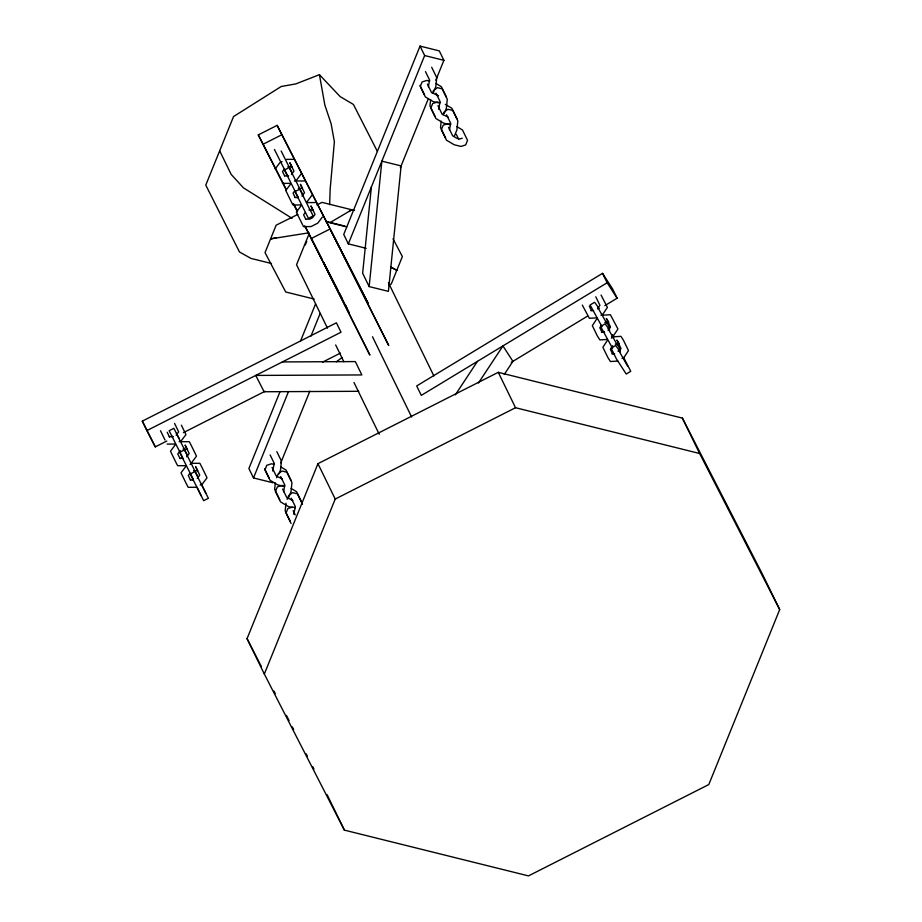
<?xml version="1.0" encoding="UTF-8"?>
<svg xmlns="http://www.w3.org/2000/svg" width="922" height="922" viewBox="0 0 922 922"><rect width="100%" height="100%" fill="white"/><g stroke="black" fill="none" stroke-linecap="round" stroke-linejoin="round"><path stroke-width="1.38" d="M329.638 204.615L330.157 189.125L334.386 141.758L331.125 123.79L324.855 105.062L319.427 74.682L295.824 83.902L281.233 86.495L233.566 116.541L205.779 185.115L239.466 251.971L250.968 258.414L271.494 263.508M275.298 482.909L274.641 489.305L279.723 499.724M285.97 503.239L285.186 510.926L290.269 521.345M371.382 187.005L362.646 273.235L369.157 286.581L388.404 291.364L401.105 165.925L381.858 161.143L369.157 286.581M430.632 99.541L429.975 105.949L435.057 116.356M441.165 121.162L440.52 127.559L445.603 137.977M309.25 233.393L296.55 264.741L327.471 328.14M305.228 245.068L306.749 241.334M280.058 391.573L248.894 468.503L253.492 477.942L272.739 482.725M300.48 341.175L315.531 304.041M435.829 80.214L443.897 60.322L439.287 50.883L420.04 46.1L343.733 234.442L348.332 243.881L366.207 248.318M253.492 477.942L288.425 391.735M311.002 336.023L320.13 313.48M348.332 243.881L424.65 55.539L420.04 46.1M272.682 470.992L274.26 463.409L270.134 454.949M428.373 86.737L429.594 80.053L425.468 71.593M280.795 462.832L309.827 391.205M400.355 167.758L428.304 98.792M276.6 477.757L278.167 473.885L282.051 471.015L286.869 472.214L291.951 482.632L291.041 491.599L288.413 498.064M432.464 93.099L433.501 90.517L437.385 87.659L442.203 88.846L447.285 99.265L446.375 108.231L444.277 113.406M278.928 473.862L280.495 469.978L281.406 461.012L276.831 451.642M433.213 93.076L435.829 86.61L436.74 77.655L431.657 67.237M283.584 491.714L284.806 485.03L280.68 476.57M438.561 109.245L440.14 101.662L436.014 93.203M287.145 499.378L288.713 495.494L292.597 492.636L297.414 493.835L302.485 504.253M442.998 114.72L444.047 112.138L447.931 109.269L452.748 110.467L457.819 120.886L456.92 129.841L454.292 136.306M293.772 514.222L295.351 506.651L291.225 498.191M449.463 129.967L450.685 123.283L446.559 114.824M247.061 638.646L317.952 463.674L498.272 372.327L682.372 418.104L762.425 574.187L779.689 609.58L708.799 784.553L528.479 875.9L344.379 830.123L264.326 674.04L247.061 638.646L261.491 666.79M264.326 674.04L335.216 499.067L515.525 407.72L699.637 453.497L779.689 609.58M455.33 394.858L477.423 361.378M478.449 383.022L502.939 345.923L512.92 361.343L504.23 374.505M597.548 308.87L599.922 305.274L595.796 296.815M596.672 319.07L592.327 325.65L597.41 336.069L599.899 339.918L607.229 339.434M601.398 325.351L599.807 327.748L601.87 331.978M608.094 330.491L610.468 326.884L606.342 318.424L608.831 322.285L604.832 322.55M607.218 340.679L602.873 347.271L607.955 357.678L610.445 361.539L617.763 361.055M612.727 345.762L610.352 349.369L612.415 353.599M619.423 350.902L621.013 348.504L616.887 340.045L619.377 343.894L615.377 344.16M275.229 168.876L279.839 162.745L282.051 161.615M284.195 169.314L282.512 171.55L284.575 175.779M291.456 174.512L293.968 171.158L289.842 162.698L291.94 166.778L287.791 166.79M290.384 184.365L285.774 190.497L290.856 200.915L292.942 204.995L300.526 204.949M301.252 173.82L296.642 179.963L294.429 181.092M294.729 190.923L293.058 193.171L295.121 197.4M301.99 196.132L304.514 192.779L300.388 184.308L302.474 188.388L298.336 188.411M300.918 205.975L296.319 212.118L303.488 226.605L311.071 226.57L317.733 223.193L322.331 217.062M307.187 201.584L311.797 195.441M305.274 212.544L303.603 214.78L305.666 219.01M176.148 435.23L178.672 431.876L174.546 423.417M175.076 445.084L170.478 451.215L175.549 461.634L177.646 465.714L185.23 465.679M180.274 450.524L177.75 453.889L180.113 458.718M186.693 456.851L189.206 453.497L185.08 445.026L187.178 449.106L183.029 449.129M185.622 466.693L181.012 472.836L186.094 483.243L188.192 487.323L195.764 487.289M191.891 462.302L196.49 456.16L191.407 445.741L189.321 441.673L181.738 441.707M189.978 473.263L188.295 475.498L190.658 480.339M197.239 478.46L199.751 475.107L195.625 466.647L197.723 470.727L193.574 470.75M336.346 361.793L342.12 357.529M602.539 273.35L416.686 385.949L421.296 395.388L607.137 282.777L602.539 273.35L612.519 288.77L617.118 298.209L604.809 305.666M511.272 362.334L587.579 316.096M600.937 315.243L603.057 313.953L607.402 307.372L601.075 295.028M611.482 336.864L613.603 335.573L617.947 328.993L610.376 314.713L603.057 315.197M611.47 338.109L613.603 336.818L620.921 336.334L623.41 340.183L628.493 350.602L624.148 357.194L622.016 358.474M617.947 351.063L620.206 349.692L617.383 343.906M330.272 222.479L351.847 209.79L349.392 211.069M286.385 190.174L258.275 134.912L277.13 125.369L367.901 302.831L277.13 125.369M262.885 144.351L281.729 134.808M146.909 430.562L142.311 421.135L336.403 322.792L341.013 332.231L146.909 430.562L155.276 446.882L166.778 441.062M183.374 432.649L265.098 391.251M322.562 362.139L340.437 353.08M179.122 441.811L181.346 440.681L185.944 434.55L181.38 425.169M190.059 464.446L192.283 463.317L199.867 463.282L201.953 467.362L207.035 477.78L202.425 483.912L200.212 485.041M297.806 214.411L276.139 225.187L265.017 252.616L285.716 291.986L314.183 299.062M316.926 204.915L322.032 202.379L354.555 210.458M388.704 285.267L391.251 283.999L402.372 256.57L393.014 238.798M462.256 138.185L459.663 139.003L456.839 138.3L452.633 135.788L448.507 127.328M276.162 237.83L270.572 238.902L308.87 232.828M590.898 310.737L593.572 310.564M596.684 317.825L589.365 318.309L582.289 305.078M601.444 332.358L604.117 332.174M611.989 353.967L614.651 353.794M286.5 159.368L294.083 159.333M284.541 175.929L288.69 175.906M297.045 180.989L304.617 180.943M282.409 183.374L289.981 183.34M295.086 197.55L297.852 197.539M307.591 202.598L315.163 202.563M308.882 210.032L313.019 210.009L310.933 205.929L315.059 214.388L312.535 217.742L309.78 219.148L305.631 219.159M282.397 361.931L355.327 361.585L361.839 374.931L255.74 375.427L264.107 391.746L358.739 391.297M169.245 436.648L173.394 436.636M167.101 444.093L174.684 444.058M179.79 458.269L182.556 458.257M190.335 479.878L193.09 479.866M424.65 55.539L443.897 60.322M429.583 81.101L426.863 80.421L422.126 81.92L420.271 86.495L425.353 96.914L433.063 101.512L438.503 102.861M438.572 95.773L431.542 92.557L427.416 84.098M440.128 102.711L437.408 102.031L432.672 103.541L430.816 108.116L435.899 118.523L443.609 123.122L450.409 124.816M448.184 117.152L442.087 114.178L437.962 105.707M450.674 124.332L447.942 123.652L443.217 125.162L441.361 129.725L446.444 140.144L454.154 144.742L460.954 146.437L465.691 144.927L467.535 140.351L462.464 129.944L456.955 126.66M326.342 221.499L344.713 226.063M326.065 221.753L346.684 226.881M274.249 464.458L271.529 463.789L266.792 465.287L264.937 469.863L270.019 480.27L277.729 484.868L283.169 486.228M282.305 478.898L276.208 475.925L272.082 467.466M284.794 486.078L282.074 485.398L277.338 486.908L275.482 491.472L280.565 501.891L288.275 506.489L292.355 507.503M292.85 500.519L286.754 497.534L282.628 489.075M295.328 507.688L292.608 507.019L287.883 508.518L286.027 513.093L291.11 523.512M435.864 83.429L441.373 86.703L446.455 97.121M445.314 104.382L451.918 108.323L457.001 118.742M280.53 466.786L286.039 470.07L291.122 480.489M291.075 488.406L296.584 491.691L301.655 502.098M292.101 218.364L243.431 187.834L231.18 174.419L219.667 150.828M319.427 74.682L340.172 96.626L353.403 104.44L377.248 151.162M606.688 323.242L597.571 307.072M617.233 344.863L608.117 328.681M603.599 331.424L604.555 332.473M627.778 366.472L618.662 350.302M607.137 282.777L617.118 298.209M599.162 308.536L594.598 302.243L590.092 304.975L601.997 326.688M609.707 330.145L605.143 323.853L600.637 326.584L612.542 348.309M620.241 351.766L615.689 345.473L611.171 348.205L616.253 358.623L626.234 374.044L630.74 371.312L623.641 357.448M612.427 334.686L613.775 336.979M289.473 167.654L281.164 151.035M300.019 189.264L291.709 172.645M287.33 175.088L274.445 149.514M286.996 175.03L287.664 176.252M297.875 196.709L284.425 169.982L289.139 167.597L292.136 173.278M297.541 196.651L298.209 197.861M184.723 450.005L176.413 433.386M205.813 493.235L197.504 476.628M171.711 435.772L172.368 436.993M182.579 457.45L169.141 430.724L173.843 428.338L179.225 438.699M182.245 457.393L182.913 458.614M193.124 479.071L179.675 452.333L184.388 449.948L187.385 455.629M192.79 479.014L193.459 480.224M302.67 194.888L299.685 189.206L294.971 191.592L308.421 218.33L313.134 215.932L310.587 210.735M309.896 209.663L302.255 194.265M258.275 134.912L286.35 189.655M293.53 203.647L297.449 211.288M305.286 226.57L322.262 259.658M323.564 262.205L337.925 290.211M339.227 292.758L342.5 299.12M293.565 204.177L297.483 211.818M304.663 225.821L347.098 308.559M194.6 470.404L186.959 455.007M197.93 477.25L194.934 471.568L190.22 473.954L203.67 500.681L208.384 498.295L201.503 484.315M142.311 421.135L155.276 446.882M273.961 691.097L275.275 693.655M286.431 715.414L289.059 720.531M292.332 726.928L293.645 729.486M306.116 753.793L307.429 756.351M312.673 766.585L313.987 769.144M341.878 252.086L388.727 345.531L330.041 229.013L311.198 238.556L369.883 355.074L323.668 262.908M682.372 418.104L699.637 453.497M606.837 322.285L609.661 328.071M589.273 306.139L591.336 310.368M456.275 134.289L458.626 139.13M419.948 85.366L424.512 94.747M498.272 372.327L515.525 407.72M388.427 282.743L433.859 375.899M372.5 336.761L411.627 416.986M289.508 167.493L292.044 172.702M300.042 189.114L302.589 194.323M345.6 305.297L349.058 312.374M335.677 344.966L343.883 361.781M353.979 382.48L379.219 434.239M317.952 463.674L335.216 499.067M293.173 510.696L295.236 514.925M264.672 468.849L269.178 478.103M183.904 448.115L187.293 455.065M195.015 470.888L197.838 476.686M196.974 487.162L201.1 495.633M167.205 432.268L169.567 437.109M160.497 430.758L165.015 440.013M327.114 794.729L344.379 830.123M396.806 270.284L390.536 266.977L396.806 270.284"/></g></svg>
